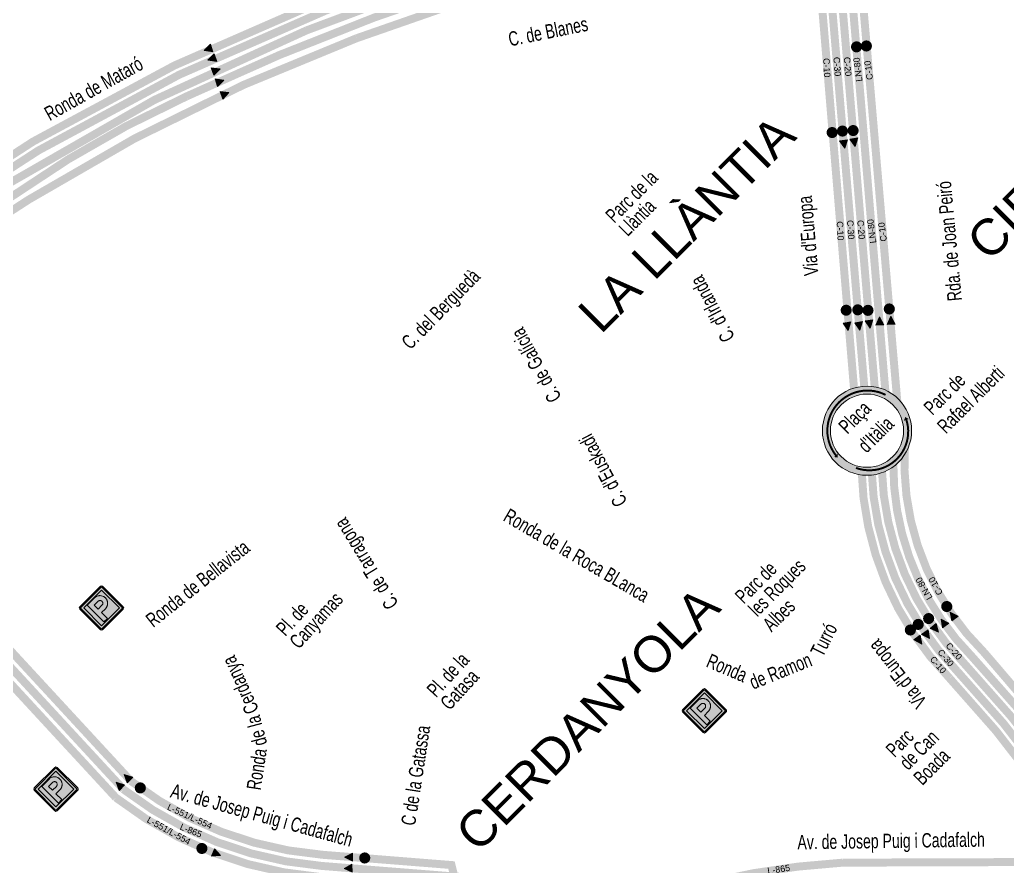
# Model space of a CAD drawing. Extents: x 449796 to 456316, y 4596501 to 4602531.
# Drawn here: x 451654 to 452891, y 4599122 to 4600182 of the extents above; entities that cross this region are included whole.
import ezdxf

# ---------------------------------------------------------------- set-up
doc = ezdxf.new("R2010")
doc.units = 0
doc.linetypes.add('TRAZOSX2', pattern=[38.099999999999994, 25.4, -12.7])
doc.layers.get('0').update_dxf_attribs({"linetype": 'CONTINUOUS', "lineweight": 0})
for name, color, linetype, lineweight in [('CAPA_ROTONDES', 250, 'CONTINUOUS', 0), ('DIRECCIONS-PARADES', 7, 'CONTINUOUS', 0), ('L-550', 33, 'CONTINUOUS', 0), ('L-551', 33, 'CONTINUOUS', 0), ('L-557', 70, 'CONTINUOUS', 0), ('L-APARCAMENTGRATUIT', 7, 'CONTINUOUS', 0), ('L-C10', 57, 'CONTINUOUS', 0), ('L-C20', 25, 'CONTINUOUS', 0), ('L-C30', 14, 'CONTINUOUS', 0), ('L-C5', 205, 'CONTINUOUS', 0), ('L-e11.2', 201, 'CONTINUOUS', 0), ('L-N80', 160, 'CONTINUOUS', 0)]:
    doc.layers.add(name, color=color, linetype=linetype, lineweight=lineweight)
doc.styles.add('ARAIALN', font='arial.ttf', dxfattribs={"width": 0.8, "height": 18})
doc.styles.add('ARIAL', font='arial.ttf')

# ---------------------------------------------------------------- blocks, each defined once
blk = doc.blocks.new('PGRATIS')
at = {"layer": 'L-APARCAMENTGRATUIT', "linetype": 'TRAZOSX2'}
h = blk.add_hatch(color=150, dxfattribs=at)
edge = h.paths.add_edge_path()
edge.add_line((-0.00648022722452879, 0.6999097159132361), (-0.00648022722452879, 37.23330255271867))
edge.add_arc((2.023152708541602, 37.23330255225301), 2.029632935766131, 89.99999998685462, 179.9999999868546, ccw=False)
edge.add_line((2.023152709007263, 39.26293548801914), (38.55654554534703, 39.2629354884848))
edge.add_arc((38.55654554534702, 37.23330255318432), 2.029632935300484, 3.979039320256561e-13, 89.9999999999996, ccw=False)
edge.add_line((40.5861784806475, 37.23330255318433), (40.5861784806475, 0.6999097163788974))
edge.add_arc((38.55654554441571, 0.6999097168445585), 2.029632936231792, 269.99999998685456, 359.99999998685456, ccw=False)
edge.add_line((38.55654554395005, -1.329723219387233), (2.023152708075941, -1.329723219387233))
edge.add_arc((2.023152708075941, 0.6999097159132359), 2.029632935300469, 180, 270, ccw=False)
edge = h.paths.add_edge_path(flags=16)
edge.add_line((1.493519772775471, 0.6999097154475749), (1.493519772775471, 37.23330255225301))
edge.add_arc((2.023152708360548, 37.23330255289972), 0.5296329355850764, 89.9999999300382, 180.0000000699617, ccw=False)
edge.add_line((2.023152709007263, 37.7629354884848), (38.55654554488137, 37.76293548801914))
edge.add_arc((38.55654554556804, 37.23330255293967), 0.5296329350794693, 7.684280944886268e-08, 90.00000007428321, ccw=False)
edge.add_line((39.0861784806475, 37.23330255364999), (39.0861784806475, 0.6999097168445587))
edge.add_arc((38.55654554506243, 0.6999097161978434), 0.5296329355850773, -90.00000006996169, 6.996179990892415e-08, ccw=False)
edge.add_line((38.55654554441571, 0.1702767806127667), (2.023152708075941, 0.170276781078428))
edge.add_arc((2.023152707622109, 0.6999097159250651), 0.5296329348466371, 180.000000051655, 270.00000004909566, ccw=False)
at = {"layer": 'L-APARCAMENTGRATUIT', "true_color": 0xffffff}
h = blk.add_hatch(color=7, dxfattribs=at)
h.paths.add_polyline_path([(2.120233344845474, 37.834672014229, 0.414213562315829), (1.590600409079343, 37.30503907753155), (1.590600409079343, 0.7716462416574359, 0.4142135626175279), (2.120233343914151, 0.2420133058913052), (38.65362618211657, 0.2420133058913052, 0.414213562315829), (39.18325911695138, 0.7716462416574359), (39.18325911695138, 37.30503907753155, 0.4142135623600117), (38.65362618165091, 37.83467201283202)])
h.paths.add_polyline_path([(36.18325911602005, 34.83467201329768), (36.18325911741704, 3.242013305425644), (4.590600406285375, 3.242013305891305), (4.590600410010666, 34.834672014229)], flags=16)
at = {"layer": 'L-APARCAMENTGRATUIT', "linetype": 'TRAZOSX2'}
blk.add_hatch(color=150, dxfattribs=at).paths.add_polyline_path([(4.493519770447165, 3.170276780147105), (4.493519773706794, 34.76293548941612), (36.08617847971618, 34.76293548801914), (36.0861784806475, 3.170276780612767)])
at = {"layer": 'L-APARCAMENTGRATUIT', "true_color": 0xffffff}
h = blk.add_hatch(color=7, dxfattribs=at)
edge = h.paths.add_edge_path(flags=16)
edge.add_arc((23.09303511214249, 24.44821724837153), 3.495478944709013, 30.710598151135173, 49.30006166330969, ccw=False)
edge.add_arc((23.09303511674155, 24.44821724390543), 3.49547894303579, 5.592498005211894, 30.710598252573618, ccw=False)
edge.add_arc((23.09303512053186, 24.44821722492906), 3.495478941112812, 3.107550128333969e-07, 5.592498320834977, ccw=False)
edge.add_arc((23.09303511356138, 24.44821725173965), 3.495478948083296, 351.10503339660204, 359.99999987129206, ccw=False)
edge.add_arc((23.09303511606078, 24.44821724297269), 3.495478944258375, 330.2083980795689, 351.10503353224175, ccw=False)
edge.add_arc((23.09303511815585, 24.44821724174538), 3.495478941830409, 308.73550935464465, 330.20839807996526, ccw=False)
edge.add_arc((23.09303511647202, 24.44821724966711), 3.495478949063315, 299.62277495181564, 308.7355092949245, ccw=False)
edge.add_arc((23.09303511437025, 24.44821724468008), 3.495478945766976, 279.67049054077825, 299.6227750221691, ccw=False)
edge.add_arc((23.09303511528511, 24.44821724241064), 3.495478943376106, 270.00000000942987, 279.67049053224423, ccw=False)
edge.add_line((23.0930351158604, 20.95273829903454), (16.21483461372554, 20.9527382995002))
edge.add_line((16.21483461372554, 20.9527382995002), (16.21483461325988, 27.94369618874043))
edge.add_line((16.21483461325988, 27.94369618874043), (23.09303511725739, 27.94369618827477))
edge.add_arc((23.09303511350848, 24.44821724740651), 3.49547894086826, 64.20136734637828, 89.99999993855022, ccw=False)
edge.add_arc((23.0930351231155, 24.4482172361686), 3.495478946805014, 49.300061930104675, 64.20136756832312, ccw=False)
edge = h.paths.add_edge_path()
edge.add_arc((23.09303511710722, 24.4482172463244), 9.584377751537152, 307.6794013689263, 313.641969540805)
edge.add_arc((23.09303511963954, 24.4482172407661), 9.584377745767114, 313.641969552782, 322.5504112076269)
edge.add_arc((23.09303512333605, 24.44821724055997), 9.584377742707161, 322.5504111951682, 329.7964194890153)
edge.add_arc((23.09303510460025, 24.44821725243964), 9.584377764875805, 329.7964194839851, 335.1070477465663)
edge.add_arc((23.09303512106849, 24.4482172361738), 9.584377743090847, 335.1070477933312, 339.2583468625966)
edge.add_arc((23.09303510996524, 24.44821724656608), 9.584377757154936, 339.2583468280049, 348.2268578320071)
edge.add_arc((23.09303511895576, 24.44821724307175), 9.584377747640575, 348.2268578414908, 353.6510211696458)
edge.add_arc((23.09303512829963, 24.44821723429826), 9.58437773738381, 353.6510212155954, 360.0000000517573)
edge.add_arc((23.09303511013315, 24.44821725958996), 9.584377755550285, 359.9999999005625, 365.6672539570627)
edge.add_arc((23.09303511845348, 24.44821723264636), 9.584377749931338, 5.667254122257053, 12.19323909610249)
edge.add_arc((23.09303510508656, 24.4482172519401), 9.58437775892169, 12.1932389664884, 19.52774573529018)
edge.add_arc((23.09303512145656, 24.44821724063564), 9.584377747271958, 19.52774583169268, 32.6836364919744)
edge.add_arc((23.09303511038049, 24.44821724460394), 9.584377754451419, 32.68363643625275, 38.02982570756965)
edge.add_arc((23.09303511883956, 24.44821724655113), 9.584377746588684, 38.02982572955453, 48.46556827001252)
edge.add_arc((23.09303511290946, 24.44821724248799), 9.584377753562247, 48.46556825958163, 55.56246218280755)
edge.add_arc((23.09303511529354, 24.44821725105571), 9.584377745147865, 55.56246216559763, 61.6545773764408)
edge.add_arc((23.09303512099978, 24.44821723883688), 9.584377753192435, 61.65457744114354, 71.82929010905487)
edge.add_arc((23.09303511762981, 24.44821724213802), 9.584377751106835, 71.82929008375953, 90.00000001057757)
edge.add_line((23.0930351158604, 34.03259499324486), (10.12593580735847, 34.03259499464184))
edge.add_line((10.12593580735847, 34.03259499464184), (10.12593580782413, 4.445057092234492))
edge.add_line((10.12593580782413, 4.445057092234492), (16.21483461279422, 4.44505709130317))
edge.add_line((16.21483461279422, 4.44505709130317), (16.2148346141912, 14.86383949453011))
edge.add_line((16.2148346141912, 14.86383949453011), (23.09303511679173, 14.86383949406445))
edge.add_arc((23.09303511878978, 24.44821724343735), 9.584377749372901, 269.9999999880555, 286.2427577319236)
edge.add_arc((23.09303510810085, 24.44821724601485), 9.584377754837298, 286.2427577889621, 293.5077133716164)
edge.add_arc((23.093035129205, 24.44821723513819), 9.584377736445466, 293.5077132818607, 301.4631848411248)
edge.add_arc((23.09303510468902, 24.44821725192354), 9.584377763559093, 301.4631849137604, 307.6794014072207)
at = {"layer": 'L-APARCAMENTGRATUIT', "color": 0}
for points in [[(-0.00648022722452879, 0.6999097159132361), (-0.00648022722452879, 37.23330255271867, -0.4142135623730951), (2.023152709007263, 39.26293548801914), (38.55654554534703, 39.2629354884848, -0.4142135623730914), (40.5861784806475, 37.23330255318433), (40.5861784806475, 0.6999097163788974, -0.4142135623730951), (38.55654554395005, -1.329723219387233), (2.023152708075941, -1.329723219387233, -0.4142135623730951)], [(1.493519772775471, 0.6999097154475749), (1.493519772775471, 37.23330255225301, -0.4142135630883774), (2.023152709007263, 37.7629354884848), (38.55654554488137, 37.76293548801914, -0.4142135623600119), (39.0861784806475, 37.23330255364999), (39.0861784806475, 0.6999097168445587, -0.4142135630883774), (38.55654554441571, 0.1702767806127667), (2.023152708075941, 0.170276781078428, -0.4142135623600119)], [(28.95141456415877, 16.86272536125034, 0.02602248311145887), (29.70769169135019, 17.5123239881359, 0.03888999791041988), (30.70196379814297, 18.62031014310196, 0.03162721462831902), (31.37627000175416, 19.62656641704962, 0.02317613535370475), (31.7869838969782, 20.41392034525052, 0.01811544050142973), (32.05621879687533, 21.05386381968856, 0.03915249898412983), (32.47578765684739, 22.49264785740525, 0.02367179735328028), (32.61862983461469, 23.38833889039233, 0.02770973505865705), (32.67741286568344, 24.44821724295616, 0.02473310215467502), (32.63056606892496, 25.39468446513638, 0.02848267975050407), (32.4611972020939, 26.472528480459, 0.03201375306681049), (32.12611689744517, 27.6519229747355, 0.05746653618032754), (31.15987078892067, 29.62378089269623, 0.02333138342901755), (30.64255515811965, 30.3528801468201, 0.04556601323169925), (29.4481485793367, 31.62267399905249, 0.03097594293896027), (28.51307225367054, 32.35286741284654, 0.02658812985745408), (27.6435642526485, 32.88343991152942, 0.04442474951268622), (26.08191607380286, 33.55463736783713, 0.07945122712176132), (23.0930351158604, 34.03259499324486), (10.12593580735847, 34.03259499464184), (10.12593580782413, 4.445057092234492), (16.21483461279422, 4.44505709130317), (16.2148346141912, 14.86383949453011), (23.09303511679173, 14.86383949406445, 0.07099130104744687), (25.77385899284855, 15.24639784730971, 0.03170997068474567), (26.91598004801199, 15.65928164869547, 0.03472624190241036), (28.09560680668801, 16.27297575818375, 0.02713001450662415)], [(25.37242850055918, 27.0982623109594, -0.0812901872598679), (26.09830047097057, 26.23336519068107, -0.1100393314031237), (26.5718761687167, 24.78886071778834, -0.02440672045392688), (26.58851406164467, 24.44821724388748, -0.0388311125539456), (26.54647552035749, 23.90773373376578, -0.09143228955566976), (26.12654557731003, 22.71149984188378, -0.09396827701254386), (25.28024791553617, 21.72159420000389, -0.03978277228238483), (24.82080649258569, 21.40960257267579, -0.08727887551351807), (23.68021155148745, 21.00240864697844, -0.0422205352493504), (23.0930351158604, 20.95273829903454), (16.21483461372554, 20.9527382995002), (16.21483461325988, 27.94369618874043), (23.09303511725739, 27.94369618827477, -0.1130456603012297), (24.61430115206167, 27.59529885835946, -0.06511098961746435)]]:
    blk.add_lwpolyline(points, format="xyb", close=True, dxfattribs=at)
blk.add_lwpolyline([(4.493519770447165, 3.170276780147105), (4.493519773706794, 34.76293548941612), (36.08617847971618, 34.76293548801914), (36.0861784806475, 3.170276780612767)], close=True, dxfattribs=at)
blk = doc.blocks.new('PARADA')
h = blk.add_hatch(color=7)
edge = h.paths.add_edge_path(flags=17)
edge.add_arc((-2.132824391773164, -1.323378832770869), 2.160570378535688, 0, 360)
edge = h.paths.add_edge_path()
edge.add_arc((-2.132824391773164, -1.323378832770869), 3.240855567803532, 0, 360)
blk.add_hatch(color=0).paths.add_polyline_path([(-0.3602577005652426, 0.4557032827148509, 1), (-3.895791606497979, -3.079830623217887, 1)])
at = {"color": 0}
blk.add_circle((-2.128024653531611, -1.312063670251518), 2.5, dxfattribs=at)
blk = doc.blocks.new('DIRECCIO')
at = {"layer": 'DIRECCIONS-PARADES', "linetype": 'TRAZOSX2', "extrusion": (-1.222571446028071e-16, 7.056756462613449e-18, -1)}
blk.add_hatch(color=0, dxfattribs=at).paths.add_polyline_path([(-0.576246926560998, 9.983383170794696), (-4.656612607067292e-10, 2.328306365148768e-09), (9.69525970425457, 5.567938512656838)])
at = {"layer": 'DIRECCIONS-PARADES', "color": 0, "linetype": 'TRAZOSX2', "extrusion": (-1.222571446028071e-16, 7.056756462613449e-18, -1)}
for p, q in [((0.576246926560998, 9.983383170794696), (-9.695259704254568, 5.567938512656838)), ((-9.695259704254568, 5.567938512656838), (4.656612873077393e-10, 2.328306436538696e-09))]:
    blk.add_line(p, q, dxfattribs=at)
at = {"layer": 'DIRECCIONS-PARADES', "linetype": 'TRAZOSX2', "extrusion": (-1.222571446028071e-16, 7.056756462613449e-18, -1)}
blk.add_line((4.656612873077393e-10, 2.328306436538696e-09), (0.576246926560998, 9.983383170794696), dxfattribs=at)

msp = doc.modelspace()

# ---------------------------------------------------------------- hatches: boundary and pattern name
at = {"layer": 'CAPA_ROTONDES'}
h = msp.add_hatch(color=256, dxfattribs=at)
h.paths.add_polyline_path([(452675.9859388315, 4599627.970002648, 0.3695484177132324), (452748.399526262, 4599622.351578509, -0.001595382458488918), (452748.3925700281, 4599624.531687906, 0.001595382458490456), (452748.3995262629, 4599622.351578509, 0.4603353734204718), (452754.963129313, 4599706.94719313, 1)])
h.paths.add_polyline_path([(452683.0570066434, 4599635.04107046, 1.000001891840956), (452747.8920615006, 4599699.876125318, 1.000001891840956)], flags=17)
at = {"layer": 'CAPA_ROTONDES', "linetype": 'TRAZOSX2', "true_color": 0xffffff}
for points in [[(452761.53533844, 4599679.860785236), (452764.8132794609, 4599680.964489483, 0.0003163895837371341), (452764.7841428649, 4599681.05084285), (452767.5971983366, 4599682.093300963), (452763.4400690894, 4599684.588154819)], [(452678.8216700191, 4599638.906523036), (452676.2233544607, 4599636.623582681, 0.0003163895837371341), (452676.2835518857, 4599636.555156697), (452674.0904980423, 4599634.508081993), (452678.8883212213, 4599633.810291129)]]:
    msp.add_hatch(color=7, dxfattribs=at).paths.add_polyline_path(points)

# ---------------------------------------------------------------- linework, layer by layer
for radius in [55.84530694814221, 45.84530694814221]:
    msp.add_circle((452715.4745340722, 4599667.458597889), radius)
at = {"layer": 'CAPA_ROTONDES', "color": 7, "true_color": 0xffffff, "const_width": 2.5}
for points in [[(452676.6379199056, 4599636.382486325, -0.8051399769674118), (452738.7557665522, 4599712.351437991, -1.50760659226491)], [(452701.7151218404, 4599620.861410541, 0.6300976645738654), (452764.5465935697, 4599681.78246077, -1.50760659226491)]]:
    msp.add_lwpolyline(points, format="xyb", dxfattribs=at)
at = {"layer": 'L-551'}
for points in [[(452617.0265917818, 4598710.893034531, 10, 10, 0.08318141118776197), (452558.5722216796, 4598759.068529762, 10, 10, 0.08041939561646996), (452452.3334789877, 4598783.436554179, 10, 10, -0.08255314001553904), (452421.2827266888, 4598796.078321829, 10, 10, -0.0996239306915194), (452320.5383508077, 4598877.139619375, 10, 10, -0.09767752917831915), (452247.3883109572, 4598979.433851318, 10, 10, -0.03786692036375301), (452207.1785891147, 4599075.044801179, 10, 10, 0), (452194.9844117993, 4599123.386128818, 10, 10, 0), (452033.4311297601, 4599136.243381871, 10, 10, -0.1449783321793651), (451793.6193789274, 4599228.522796712, 10, 10, 0), (451560.3653393296, 4599481.193631393, 10, 10, -0.2192599792989929), (451514.5692866579, 4599622.325190231, 10, 10, 0.1869314294347186), (451468.6377986183, 4599841.46389416, 10, 10, 0.1015765119962542), (451359.7926602443, 4599947.428818441, 0, 0, 0)], [(451342.3113543907, 4599925.649282118, 10, 10, -0.09432348671565027), (451445.652822606, 4599826.215903089, 10, 10, -0.1849456821409365), (451486.801412437, 4599625.935268003, 10, 10, 0.2196662351480999), (451539.7916311289, 4599462.200934616, 10, 10, 0), (451774.6399684073, 4599207.803087933, 10, 10, 0.1462654744814959), (452031.2107197775, 4599108.33156037, 10, 10, 0), (452176.2718409935, 4599094.84382427, 10, 10, -0.3559097069760314), (452189.3870465301, 4599083.295191141, 10, 10, 0.2300154729860353), (452439.6269192318, 4598767.729023639, 10, 10, 0), (452511.353802789, 4598757.625546174, 10, 10, -0.2046608586299904), (452604.4763486283, 4598701.11343722, 0, 0, 0)], [(451342.3113543902, 4599925.649282118, 10, 10, -0.09432348671565027), (451445.6528226056, 4599826.215903089, 10, 10, -0.1849456821409365), (451486.8014124365, 4599625.935268003, 10, 10, 0.2196662351480999), (451539.7916311284, 4599462.200934616, 10, 10, 0), (451774.6399684068, 4599207.803087933, 10, 10, 0.1462654744814959), (452031.210719777, 4599108.33156037, 10, 10, 0), (452176.2718409931, 4599094.84382427, 10, 10, -0.3559097069760314), (452189.3870465297, 4599083.295191141, 10, 10, 0.2300154729860353), (452439.6269192314, 4598767.729023639, 10, 10, 0), (452511.3538027885, 4598757.625546174, 10, 10, -0.2046608586299904), (452604.4763486278, 4598701.11343722, 0, 0, 0)]]:
    msp.add_lwpolyline(points, format="xyseb", dxfattribs=at)
at = {"layer": 'L-557', "const_width": 10}
for points in [[(452703.1468870183, 4600521.938300574, -0.9534493958074584), (452712.982692273, 4600471.054144464), (452032.4391039277, 4600205.679018014, 0.06104267552040621), (451502.1796177955, 4599920.290284857, -0.02521593568728304), (451354.2800702383, 4599819.20021864, -0.3377410432568077), (451286.1796767043, 4599843.015082263, -0.3497958490800487)], [(452640.1202960461, 4600269.415309785, -0.2261955568040857), (452619.1556258711, 4600276.44526502, 0.06311154274930647), (452600.1727845317, 4600289.963498921, 0.2305859207953781), (452489.9477880695, 4600298.086178556), (452214.0362161042, 4600207.175491595), (452075.860310724, 4600159.003970384, 0.04965409824414192), (451665.4430945294, 4599956.921234393, 0.02490419178859801), (451419.1873034742, 4599785.412749026, 0.1017879403334394), (451268.5977664911, 4599586.970776167, 8.25818035530677)]]:
    msp.add_lwpolyline(points, format="xyb", dxfattribs=at)
at = {"layer": 'L-C10', "const_width": 10}
for points in [[(452753.5435157202, 4599702.618919465), (452706.287457419, 4600251.694392611)], [(452699.6546637962, 4599714.62269298), (452655.0485458956, 4600248.678349173)]]:
    msp.add_lwpolyline(points, dxfattribs=at)
for points in [[(453031.4119330375, 4599164.302533385, 0.04761436159961725), (452862.0561296302, 4599389.761785287, -0.2181533264466471), (452762.9849818503, 4599650.05476953, -0.09051062211234072)], [(452979.8623453318, 4599150.150922379, 0.04688291495298295), (452818.9738098835, 4599357.301629475, -0.1906625204552333), (452708.6155040282, 4599619.42067563, -0.1987352503872632)]]:
    msp.add_lwpolyline(points, format="xyb", dxfattribs=at)
at = {"layer": 'L-C20', "const_width": 10}
msp.add_lwpolyline([(452725.5620327001, 4599716.815462114), (452681.099434878, 4600242.137031895)], dxfattribs=at)
msp.add_lwpolyline([(453001.7486793902, 4599163.187245949, 0.0491761438580306), (452837.6960495535, 4599375.345226735, -0.1887617138659183), (452733.9719980423, 4599620.455105975, -0.1989517307651832)], format="xyb", dxfattribs=at)
at = {"layer": 'L-C30', "const_width": 10}
for points in [[(451492.1038422033, 4599310.521124121, -0.03824977338579076), (451451.8395717992, 4599633.79728961, -0.06074814343009745), (451439.5803829285, 4599747.150943586, -0.1483209809002561), (451534.2790306113, 4599889.350292613, 0.001801754067083219), (451644.8595125023, 4599961.247273273, -0.046821855794512), (451863.156904218, 4600086.281338116, -0.03204921182130283), (452218.0600241795, 4600226.554227687, -0.01275816686255268), (452501.2610573294, 4600320.705741281, -0.2452300927142208), (452635.037107944, 4600285.771302997, 0.6733282183466325)], [(452989.2075765547, 4599158.144063596, 0.05009547259060874), (452828.3361090941, 4599366.322187498, -0.1888179980451316), (452721.1533008642, 4599619.423243804, -0.1988408706380917)]]:
    msp.add_lwpolyline(points, format="xyb", dxfattribs=at)
msp.add_lwpolyline([(452712.6083482482, 4599715.719077547), (452668.1457504261, 4600241.040647328)], dxfattribs=at)
at = {"layer": 'L-C5', "const_width": 10}
msp.add_lwpolyline([(452968.8271875812, 4599127.305398409), (452684.9720491533, 4599126.376729352, 0.04412229280890498), (452517.9019178177, 4599101.605204795, -0.09218191772764975), (452354.6853559013, 4599096.64309671), (452032.320924769, 4599122.28747112, -0.145636363628727), (451784.1357048945, 4599218.156409037), (451550.0784852295, 4599471.697283004, -0.2192599792997278), (451500.6665038328, 4599623.972196518, 0.1849660925524748), (451457.2692634155, 4599834.036865171, 0.09366086211531144), (451351.1157207183, 4599936.618429265, 0.09366086211531144)], format="xyb", dxfattribs=at)
at = {"layer": 'L-e11.2', "const_width": 10}
msp.add_lwpolyline([(452635.2750322551, 4600300.752154726, 0.2441147058514292), (452497.6973092707, 4600334.190476572, 0.03473051224243744), (452451.212980831, 4600319.306943626), (452152.8767739427, 4600221.039427567), (452013.4222486566, 4600168.95179751, 0.06921352150113981), (451470.7331476868, 4599857.601350373, 0.09841346950024538), (451253.2437027129, 4599589.99115001, -0.8475358647500063)], format="xyb", dxfattribs=at)
at = {"layer": 'L-N80', "const_width": 10}
for points in [[(452710.890172695, 4600532.778018662, -0.770408560530175), (452720.1863877994, 4600459.909781554), (452037.1620229186, 4600193.567286667, 0.06104267552033276), (451509.6872668356, 4599909.677311387, -0.01772362478168464), (451355.2842242192, 4599802.300414422, -0.3480489078981722), (451272.9946309112, 4599829.313107954, -1.644538324236144)], [(453014.473853661, 4599166.570753403, 0.05147873831212065), (452847.0535348963, 4599384.370848552, -0.1990683227886817), (452748.3995967922, 4599626.722821463, -2.187180861924299)]]:
    msp.add_lwpolyline(points, format="xyb", dxfattribs=at)
msp.add_lwpolyline([(452738.6690133668, 4599714.498703996), (452694.05311933, 4600243.233416462)], dxfattribs=at)

# ---------------------------------------------------------------- block references
at = {"layer": 'L-551', "color": 7, "linetype": 'TRAZOSX2', "true_color": 0xffffff}
for p, rotation in [((451788.7706652591, 4599226.280630573), 318.7869174238244), ((451788.7706652591, 4599226.280630573), 318.7869174238244), ((451788.7706652591, 4599226.280630573), 318.7869174238244), ((451898.3388657443, 4599143.650559893), 161.6183003615473), ((451898.3388657443, 4599143.650559893), 161.6183003615473), ((452070.9327902177, 4599128.33221216), 3.774863260975917), ((452070.9327902177, 4599128.33221216), 3.774863260975917)]:
    msp.add_blockref('DIRECCIO', p, dxfattribs=dict(at, rotation=rotation))
at = {"layer": 'L-551', "color": 7, "linetype": 'TRAZOSX2', "true_color": 0xffffff, "xscale": 2.16, "yscale": 2.16, "zscale": 2.16, "rotation": 45.00000000000001}
for p in [(451806.5257350601, 4599225.273843097), (451883.6348646133, 4599149.439777489), (451883.6348646133, 4599149.439777489), (452087.6081603091, 4599137.514729789), (452087.6081603091, 4599137.514729789)]:
    msp.add_blockref('PARADA', p, dxfattribs=at)
at = {"layer": 'L-557', "color": 7, "linetype": 'TRAZOSX2', "true_color": 0xffffff}
for p, rotation in [((451896.3170283802, 4600142.205239796), 22.59289633047018), ((451905.226914003, 4600092.443451026), 202.5928963304702)]:
    msp.add_blockref('DIRECCIO', p, dxfattribs=dict(at, rotation=rotation))
at = {"layer": 'L-APARCAMENTGRATUIT', "rotation": 45.00000000000001}
for p in [(451755.7376115774, 4599417.649020893), (452510.8122622294, 4599288.814556974), (451698.6636658967, 4599190.740963468)]:
    msp.add_blockref('PGRATIS', p, dxfattribs=at)
at = {"layer": 'L-C10', "color": 7, "true_color": 0xffffff, "xscale": 2.16, "yscale": 2.16, "zscale": 2.16, "rotation": 45.00000000000001}
for p in [(452715.9282599465, 4600154.724827108), (452673.0133846261, 4600046.279257271), (452690.6167918328, 4599823.680976019), (452744.6323212917, 4599825.248354783), (452816.6607878922, 4599452.500430003), (452771.0263321201, 4599423.105217961)]:
    msp.add_blockref('PARADA', p, dxfattribs=at)
at = {"layer": 'L-C10', "color": 7, "true_color": 0xffffff}
for p, rotation in [((452740.5653013731, 4599800.576291003), 275.5338565921697), ((452695.3907930695, 4599803.741081672), 102.0954084128001), ((452821.5811867683, 4599429.327855183), 309.2913633749875), ((452782.1675201091, 4599411.190606481), 129.341526338305)]:
    msp.add_blockref('DIRECCIO', p, dxfattribs=dict(at, rotation=rotation))
at = {"layer": 'L-C20', "color": 7, "true_color": 0xffffff, "xscale": 2.16, "yscale": 2.16, "zscale": 2.16, "rotation": 45.00000000000001}
for p in [(452699.3558593009, 4600048.771467325), (452717.8856478342, 4599823.548078059), (452793.8992388976, 4599437.441813567)]:
    msp.add_blockref('PARADA', p, dxfattribs=at)
at = {"layer": 'L-C20', "color": 7, "true_color": 0xffffff}
for p, rotation in [((452703.9620637435, 4600034.218699634), 102.0954084128001), ((452722.9546324823, 4599806.462614615), 102.0954084128001), ((452802.2053406783, 4599426.151968232), 133.5906017365194)]:
    msp.add_blockref('DIRECCIO', p, dxfattribs=dict(at, rotation=rotation))
at = {"layer": 'L-C30', "color": 7, "true_color": 0xffffff}
for p, rotation in [((451898.8392785529, 4600108.223410248), 202.5928963304702), ((452690.9193262195, 4600031.9990635), 102.0954084128001), ((452709.9118949582, 4599804.242978481), 102.0954084128001), ((452791.9723652871, 4599418.194494512), 129.341526338305)]:
    msp.add_blockref('DIRECCIO', p, dxfattribs=dict(at, rotation=rotation))
at = {"layer": 'L-C30', "color": 7, "true_color": 0xffffff, "xscale": 2.16, "yscale": 2.16, "zscale": 2.16, "rotation": 45.00000000000001}
for p in [(452685.9704579493, 4600048.131334577), (452705.1378937216, 4599824.182872828), (452780.8311772981, 4599430.109105991)]:
    msp.add_blockref('PARADA', p, dxfattribs=at)
at = {"layer": 'L-C5', "color": 7, "linetype": 'TRAZOSX2', "true_color": 0xffffff}
for p, rotation in [((451778.6803270276, 4599216.570813196), 319.642035628679), ((452070.4922575331, 4599114.298472887), 3.774863260975917)]:
    msp.add_blockref('DIRECCIO', p, dxfattribs=dict(at, rotation=rotation))
at = {"layer": 'L-e11.2', "color": 7, "linetype": 'TRAZOSX2', "true_color": 0xffffff, "rotation": 202.5928963304702}
msp.add_blockref('DIRECCIO', (451894.1467459109, 4600122.177747534), dxfattribs=at)
at = {"layer": 'L-N80', "color": 7, "true_color": 0xffffff, "xscale": 2.16, "yscale": 2.16, "zscale": 2.16, "rotation": 45.00000000000001}
msp.add_blockref('PARADA', (452703.6052317607, 4600153.596903032), dxfattribs=at)
at = {"layer": 'L-N80', "color": 7, "linetype": 'TRAZOSX2', "true_color": 0xffffff, "rotation": 22.59289633047018}
msp.add_blockref('DIRECCIO', (451901.0099766471, 4600130.076883394), dxfattribs=at)
at = {"layer": 'L-N80', "color": 7, "true_color": 0xffffff}
for p, rotation in [((452726.4490438657, 4599799.832170612), 275.5338565921697), ((452810.0498413909, 4599420.555171264), 309.2913633749875)]:
    msp.add_blockref('DIRECCIO', p, dxfattribs=dict(at, rotation=rotation))

# ---------------------------------------------------------------- texts
at = {"color": 0, "style": 'ARAIALN', "width": 0.7}
for s, rotation, p in [('C. de Blanes', 11.40776774970016, (452268.3918328765, 4600148.787977521)), ('Ronda de Mataró', 29.21648221722248, (451691.8824401996, 4600055.111338094)), ('Parc de la', 45, (452398.9845175473, 4599926.614059872)), ('Rda. de Joan Peiró', 95.30707598628325, (452834.4248071446, 4599830.758833734)), ("Via d'Europa", 94.89884926323288, (452654.7666945725, 4599862.45244499)), ('Llàntia', 45, (452415.6106531597, 4599909.987924259)), ('C. del Berguedà', 45.7373778392549, (452143.6395522486, 4599768.091891753)), ("C. d'Irlanda", 117.7241045525539, (452550.439221781, 4599784.558183451)), ('C. de Galícia', 118.7539273220941, (452333.3109603398, 4599709.177003631)), ('Rafael Alberti', 45, (452814.3681314252, 4599662.758129469)), ('Parc de', 45, (452797.4618352071, 4599685.809260904)), ('Plaça', 45, (452690.7560793966, 4599662.417887436)), ("d'Itàlia", 45, (452714.9555830305, 4599638.634616907)), ("C. d'Euskadi", 117.7241045525539, (452415.8045636078, 4599578.309648918)), ('Ronda de la Roca BLanca', 329.7189340539571, (452258.455561297, 4599555.433637056)), ('C. de Tarragona', 121.4825248795142, (452129.264912424, 4599450.817182421)), ('Ronda de Bellavista', 38.43130004249019, (451821.4390501829, 4599420.300490783)), ('Parc de', 45, (452561.1318465669, 4599449.617891661)), ('les Roques', 45, (452578.0105872023, 4599433.540926396)), ('Pl. de ', 47.57141928301569, (451986.9397934004, 4599409.064687394)), ('Canyamas', 47.57141928301569, (452003.8185340358, 4599392.987722129)), ('Albes', 45, (452595.9138068919, 4599414.482170747)), ('Turró', 63.12579813210647, (452659.9156353797, 4599382.876368233)), ("Via d'Europa", 127.8574904840284, (452791.3671254672, 4599328.693156025)), ('Cerdanya', 114.0976572373037, (451954.2706770262, 4599317.667474153)), ('Pl. de la', 47.57141928301569, (452175.8154882045, 4599332.276022987)), ('Ronda', 336.9632855731963, (452512.7379996141, 4599372.185287981)), ('de Ramon', 21.95150750189786, (452572.8607052839, 4599343.009985494)), ('Gatasa', 47.57141928301569, (452192.6942288399, 4599316.199057722)), ('de la', 104.9390011945061, (451964.4404806599, 4599275.39888632)), ('C de la Gatassa', 81.31823132585433, (452149.4697014322, 4599172.011604089)), ('Parc ', 45, (452749.9838297597, 4599257.299300589)), ('de Can', 45, (452766.8625703951, 4599241.222335324)), ('Ronda', 81.31823132585433, (451955.9662072309, 4599216.450959514)), ('Boada', 45, (452784.7657900847, 4599222.163579674)), ('Av. de Josep Puig i Cadafalch', 344.5984469879102, (451841.8170020836, 4599208.392518728)), ('Av. de Josep Puig i Cadafalch', 0.8523392054990353, (452628.4244961037, 4599142.987624811))]:
    msp.add_text(s, height=18, rotation=rotation, dxfattribs=at).set_placement(p)
at = {"style": 'ARIAL'}
for s, p in [('CIRERA', (452868.4376685768, 4599877.825199234)), ('LA LLÀNTIA', (452381.9690787916, 4599787.316663246)), ('CERDANYOLA', (452228.2272736449, 4599137.341034031))]:
    msp.add_text(s, height=45, rotation=44.99999999986354, dxfattribs=at).set_placement(p)
at = {"layer": 'L-550', "color": 7, "true_color": 0xffffff, "style": 'ARAIALN'}
for height, rotation, p in [(7.999999999999999, 335.458100283663, (451838.1584996457, 4599193.174239414)), (8, 331.1433088735861, (451812.6921527927, 4599177.492240601))]:
    msp.add_text('L-551/L-554', height=height, rotation=rotation, dxfattribs=at).set_placement(p)
at = {"layer": 'L-C10', "color": 7, "true_color": 0xffffff, "style": 'ARAIALN'}
for height, rotation, p in [(8, 272.7430250292569, (452660.5487598201, 4600134.083503958)), (8, 97.76225642063461, (452722.9831573749, 4600107.520141626)), (8, 272.7430250292569, (452677.4739069384, 4599929.768132705)), (8, 97.76225642063461, (452740.4309935961, 4599904.990565374)), (7.999999999999999, 119.2296031351824, (452810.8145989226, 4599464.243025305)), (8, 310.4430135748757, (452793.6538760032, 4599380.739799368))]:
    msp.add_text('C-10', height=height, rotation=rotation, dxfattribs=at).set_placement(p)
at = {"layer": 'L-C20', "color": 7, "true_color": 0xffffff, "style": 'ARAIALN'}
for rotation, p in [(274.5162101854809, (452686.3011124988, 4600135.393753352)), (274.5162101854809, (452703.2262596171, 4599931.078382099)), (310.9405051056428, (452813.4288385797, 4599397.78180638))]:
    msp.add_text('C-20', height=8, rotation=rotation, dxfattribs=at).set_placement(p)
at = {"layer": 'L-C30', "color": 7, "true_color": 0xffffff, "style": 'ARAIALN'}
for rotation, p in [(273.8081968277909, (452673.4137503452, 4600135.437617735)), (273.8081968277909, (452690.3388974635, 4599931.122246482)), (310.367930474973, (452803.25264603, 4599389.581517047))]:
    msp.add_text('C-30', height=8, rotation=rotation, dxfattribs=at).set_placement(p)
at = {"layer": 'L-C5', "color": 0, "style": 'ARAIALN'}
msp.add_text('L-865', height=8, rotation=337.9192112880597, dxfattribs=at).set_placement((451854.0761297557, 4599168.250965638))
at = {"layer": 'L-C5', "color": 7, "true_color": 0xffffff, "style": 'ARAIALN'}
msp.add_text('L-865', height=8, rotation=8.743334553677014, dxfattribs=at).set_placement((452591.3814993631, 4599111.919890019))
at = {"layer": 'L-N80', "color": 7, "true_color": 0xffffff, "style": 'ARAIALN'}
for height, rotation, p in [(8, 97.41547593472161, (452709.8583677674, 4600105.320659284)), (8, 97.41547593472161, (452727.3062039886, 4599902.791083032)), (7.999999999999999, 119.3512651094587, (452797.833679789, 4599458.458790056))]:
    msp.add_text('LN-80', height=height, rotation=rotation, dxfattribs=at).set_placement(p)

doc.saveas('drawing.dxf')
